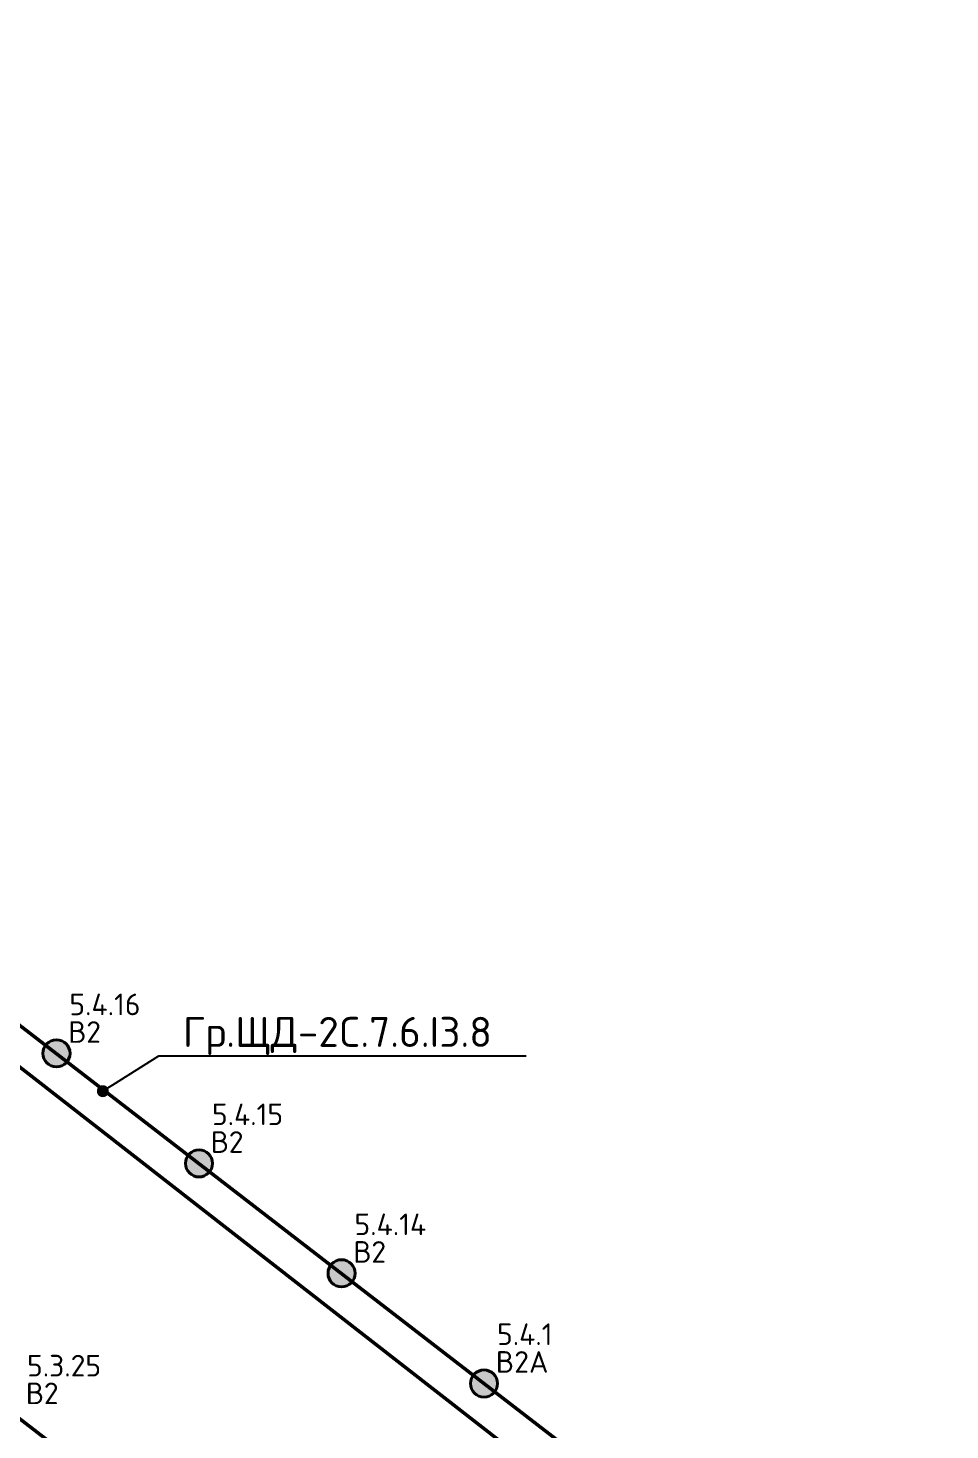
# Model space of a CAD drawing. Header units: millimetres. Extents: x -500444 to 437433, y -1435259 to 1593622.
# Drawn here: x -13439 to -5756, y -1336096 to -1324410 of the extents above; entities that cross this region are included whole.
import ezdxf
from ezdxf import colors
from ezdxf.entities.mleader import LeaderData, LeaderLine
from ezdxf.math import Vec2, Vec3

# ---------------------------------------------------------------- set-up
doc = ezdxf.new("R2010")
doc.units = ezdxf.units.MM
for name, color, linetype, lineweight in [('_Гр.ЩД-2C.7.6.I3.7', 6, 'Continuous', 50), ('_Гр.ЩД-2C.7.6.I3.8', 6, 'Continuous', 50), ('Светильники аварийные', 1, 'Continuous', 40)]:
    doc.layers.add(name, color=color, linetype=linetype, lineweight=lineweight)
doc.layers.add('сВЕтильники', color=7, linetype='Continuous', lineweight=40, true_color=0x0000f0)
doc.styles.add('ISOCPEUR', font='isocpeur.ttf', dxfattribs={"height": 250})
doc.styles.add('TableTextStyle', font='isocpeur.ttf', dxfattribs={"width": 0.9})

# ---------------------------------------------------------------- blocks, each defined once
blk = doc.blocks.new('A$Cab2378fa')
at = {"lineweight": 25}
h = blk.add_hatch(color=256, dxfattribs=at)
h.paths.add_polyline_path([(162, -157, 0.442338), (148, 178), (0, 0)])
h.paths.add_polyline_path([(-142, -170), (0, 0), (-163, 158, 0.430096)])
at = {"lineweight": 25, "true_color": 0xfff5f5}
h = blk.add_hatch(color=7, dxfattribs=at)
h.dxf.hatch_style = 1
h.paths.add_polyline_path([(0, 0), (-142, -170, 0.174923), (3, -222, 0.197808), (162, -157)])
h.paths.add_polyline_path([(-163, 158), (0, 0), (148, 178, 0.175398), (3, 230, 0.209014)])
blk.add_circle((3, 4), 226)
blk = doc.blocks.new('Гр.ЩД-2C.7.6.I3.7')
at = {"layer": '_Гр.ЩД-2C.7.6.I3.7', "color": 18, "true_color": 0x000000, "style": 'TableTextStyle'}
blk.add_text('В2', height=180, dxfattribs=at).set_placement((73908, 50473))
at = {"layer": '_Гр.ЩД-2C.7.6.I3.7', "ltscale": 100, "style": 'TableTextStyle'}
for tag, p in [('ТР1', (60233, 59095)), ('ТР1', (60956, 58497)), ('ТР1', (61877, 57737)), ('В2', (60068, 57366)), ('ТР1', (62500, 57222)), ('ТР1', (63101, 56726)), ('В2', (61192, 56373)), ('ТР1', (63805, 56145)), ('ТР1', (64134, 55873)), ('ТР1', (64451, 55611)), ('В2', (58362, 55404)), ('B2A', (62317, 55381)), ('ТР1', (65300, 54910)), ('ТР1', (65601, 54661)), ('В2', (59486, 54411)), ('B2A', (63442, 54388)), ('ТР1', (66056, 54286)), ('ТР1', (66975, 53526)), ('В2', (60611, 53418)), ('В2', (64566, 53395)), ('ТР1', (67765, 52874)), ('В2', (71542, 52536)), ('В2', (61736, 52426)), ('В2', (65691, 52403)), ('ТР1', (69087, 51782)), ('В2', (72730, 51620)), ('В2', (62860, 51433)), ('В2', (66816, 51410)), ('ТР1', (70043, 50993)), ('В2', (73918, 50703)), ('ТР1', (70493, 50621)), ('В2', (63985, 50441)), ('B2A', (67940, 50418)), ('В2', (75106, 49787)), ('ТР1', (71803, 49539)), ('В2', (65110, 49448)), ('B2A', (69065, 49425)), ('ТР1', (72392, 49053)), ('В2', (76294, 48870)), ('В2', (66234, 48455)), ('В2', (70190, 48432)), ('ТР1', (73295, 48307)), ('В2', (77482, 47954)), ('В2', (67359, 47463)), ('В2', (71314, 47440)), ('ТР1', (74405, 47390)), ('ТР1', (75026, 46878)), ('В2', (68484, 46470)), ('В2', (72439, 46447)), ('ТР1', (75386, 46278)), ('В2', (69608, 45478)), ('B2A', (73564, 45455)), ('В2', (70733, 44485)), ('B2A', (74688, 44462)), ('В2', (71858, 43492)), ('В2', (73053, 42168))]:
    blk.add_attdef(tag, p, '', height=180, dxfattribs=at)
blk = doc.blocks.new('Гр.ЩД-2C.7.6.I3.8')
at = {"layer": '_Гр.ЩД-2C.7.6.I3.8', "color": 18, "true_color": 0x000000, "style": 'TableTextStyle'}
for s, p in [('В2', (74261, 53485)), ('В2', (75449, 52568)), ('В2', (76637, 51652)), ('B2A', (77825, 50735))]:
    blk.add_text(s, height=180, dxfattribs=at).set_placement(p)
at = {"layer": '_Гр.ЩД-2C.7.6.I3.8', "ltscale": 100, "style": 'TableTextStyle'}
for tag, p in [('55А', (52014, 65939, 6620)), ('80', (40092, 64487, 4000)), ('80', (40269, 64274, 4000)), ('80', (40445, 64060, 4000)), ('80', (40622, 63847, 4000)), ('80', (39836, 62587)), ('80А', (41400, 62649, 4000)), ('80', (40009, 62371)), ('80А', (41799, 62267, 4000)), ('80', (40183, 62155)), ('55', (49155, 61959, 6620)), ('В2', (63580, 61963)), ('80А', (42172, 61841, 4000)), ('80', (40301, 61574)), ('80', (40477, 61360)), ('80', (40654, 61147)), ('80А', (41766, 61112, 4000)), ('В2', (64768, 61047)), ('80', (40830, 60933)), ('55', (58340, 60877, 6620)), ('B2A', (65956, 60130)), ('В2', (62039, 59868)), ('B2A', (67143, 59214)), ('В2', (63227, 58952)), ('55А', (45778, 58759, 6620)), ('В2', (68331, 58297)), ('В2', (64415, 58035)), ('В2', (69519, 57381)), ('В2', (65602, 57119)), ('55', (54982, 56612, 6620)), ('В2', (70707, 56464)), ('В2', (66790, 56202)), ('55', (42307, 55779, 6620)), ('B2A', (71895, 55548)), ('В2', (67978, 55286)), ('B2A', (73083, 54631)), ('В2', (69166, 54369)), ('В2', (74271, 53715)), ('55А', (38566, 53264, 6620)), ('В2', (70384, 53125)), ('В2', (75459, 52798)), ('В2', (76647, 51882)), ('B2A', (77835, 50965)), ('55', (34658, 50836, 6620)), ('B2A', (79023, 50049)), ('55А', (30509, 48933, 6620)), ('55', (26243, 47273, 6620))]:
    blk.add_attdef(tag, p, '', height=180, dxfattribs=at)
blk = doc.blocks.new('_Dot')
at = {"color": 0, "linetype": 'ByBlock', "lineweight": -2}
blk.add_line((-0.5, 0), (-1, 0), dxfattribs=at)
at = {"color": 0, "linetype": 'ByBlock', "const_width": 0.5}
blk.add_lwpolyline([(-0.25, 0, 1), (0.25, 0, 1)], format="xyb", close=True, dxfattribs=at)

msp = doc.modelspace()

# ---------------------------------------------------------------- linework, layer by layer
at = {"layer": '_Гр.ЩД-2C.7.6.I3.7', "ltscale": 100}
msp.add_lwpolyline([(-64222, -1334555), (-63394, -1337709), (-57897, -1335775), (-53775, -1333801), (-50149, -1331679), (-46457, -1329115), (-43030, -1326289), (-39772, -1323120), (-30102, -1332243), (-29117, -1331261), (-14496, -1344164), (-12792, -1342204), (-27411, -1329298), (-27292, -1327381), (-12106, -1339922), (-9991, -1338718), (-15931, -1334136)], dxfattribs=at)
at = {"layer": '_Гр.ЩД-2C.7.6.I3.8', "ltscale": 100}
msp.add_lwpolyline([(-32785, -1329886), (-29167, -1326104), (-25436, -1326806), (-17119, -1333219), (-15700, -1331365), (-8599, -1336894), (-8452, -1336625), (-23895, -1324711)], dxfattribs=at)

# ---------------------------------------------------------------- block references
at = {"layer": '_Гр.ЩД-2C.7.6.I3.7'}
ref = msp.add_blockref('Гр.ЩД-2C.7.6.I3.7', (-87366, -1386354), dxfattribs=at)
ref.add_attrib('В2', '5.3.25', (-13448, -1335650), dxfattribs={"ltscale": 100, "height": 180, "style": 'TableTextStyle'})
at = {"layer": '_Гр.ЩД-2C.7.6.I3.8'}
ref = msp.add_blockref('Гр.ЩД-2C.7.6.I3.8', (-87366, -1386354), dxfattribs=at)
ref.add_attrib('B2A', '5.4.1', (-9531, -1335388), dxfattribs={"ltscale": 100, "height": 180, "style": 'TableTextStyle'})
ref.add_attrib('В2', '5.4.14', (-10719, -1334472), dxfattribs={"ltscale": 100, "height": 180, "style": 'TableTextStyle'})
ref.add_attrib('В2', '5.4.15', (-11907, -1333555), dxfattribs={"ltscale": 100, "height": 180, "style": 'TableTextStyle'})
ref.add_attrib('В2', '5.4.16', (-13095, -1332639), dxfattribs={"ltscale": 100, "height": 180, "style": 'TableTextStyle'})
at = {"layer": 'сВЕтильники', "ltscale": 100, "xscale": 0.5, "yscale": 0.5, "zscale": 0.5}
for p in [(-13204, -1332959), (-12016, -1333876), (-10828, -1334792)]:
    msp.add_blockref('A$Cab2378fa', p, dxfattribs=at)
at = {"layer": 'Светильники аварийные', "ltscale": 100, "xscale": 0.5, "yscale": 0.5, "zscale": 0.5}
msp.add_blockref('A$Cab2378fa', (-9641, -1335711), dxfattribs=at)

# ---------------------------------------------------------------- leaders
at = {"layer": '_Гр.ЩД-2C.7.6.I3.8'}
ml = msp.add_multileader_mtext('Standard', dxfattribs=at)
ml.set_content('Гр.ЩД-2C.7.6.I3.8', color=256, style='ISOCPEUR')
ml.set_leader_properties()
ml.set_arrow_properties(name='DOT')
ml.build(insert=Vec2(0, 0))
ml.multileader.update_dxf_attribs({"has_dogleg": 0, "text_left_attachment_type": 6, "text_right_attachment_type": 6, "arrow_head_size": 100})
ctx = ml.context
ctx.base_point, ctx.char_height, ctx.arrow_head_size, ctx.landing_gap_size, ctx.plane_origin = Vec3(-12349, -1332978), 250, 100, 200, Vec3(71625, -1206436)
ctx.left_attachment, ctx.right_attachment = 6, 6
notes = []
notes.append((ctx, [(0, (1, 1, 0), (-12357, -1332978), (1, 0), 8, [(1, [(-12816, -1333272)], 0, [])])]))
ctx.mtext.insert, ctx.mtext.flow_direction = Vec3(-12149, -1332653), 5
for ctx, leaders in notes:
    for number, flags, end, landing, length, lines in leaders:
        leader = LeaderData()
        leader.index, (leader.has_last_leader_line, leader.has_dogleg_vector, leader.attachment_direction) = number, flags
        leader.last_leader_point, leader.dogleg_vector, leader.dogleg_length = Vec3(end), Vec3(landing), length
        for number, points, colour, breaks in lines:
            line = LeaderLine()
            line.index, line.vertices, line.color, line.breaks = number, Vec3.list(points), colors.encode_raw_color(colour), breaks
            leader.lines.append(line)
        ctx.leaders.append(leader)

doc.saveas('drawing.dxf')
